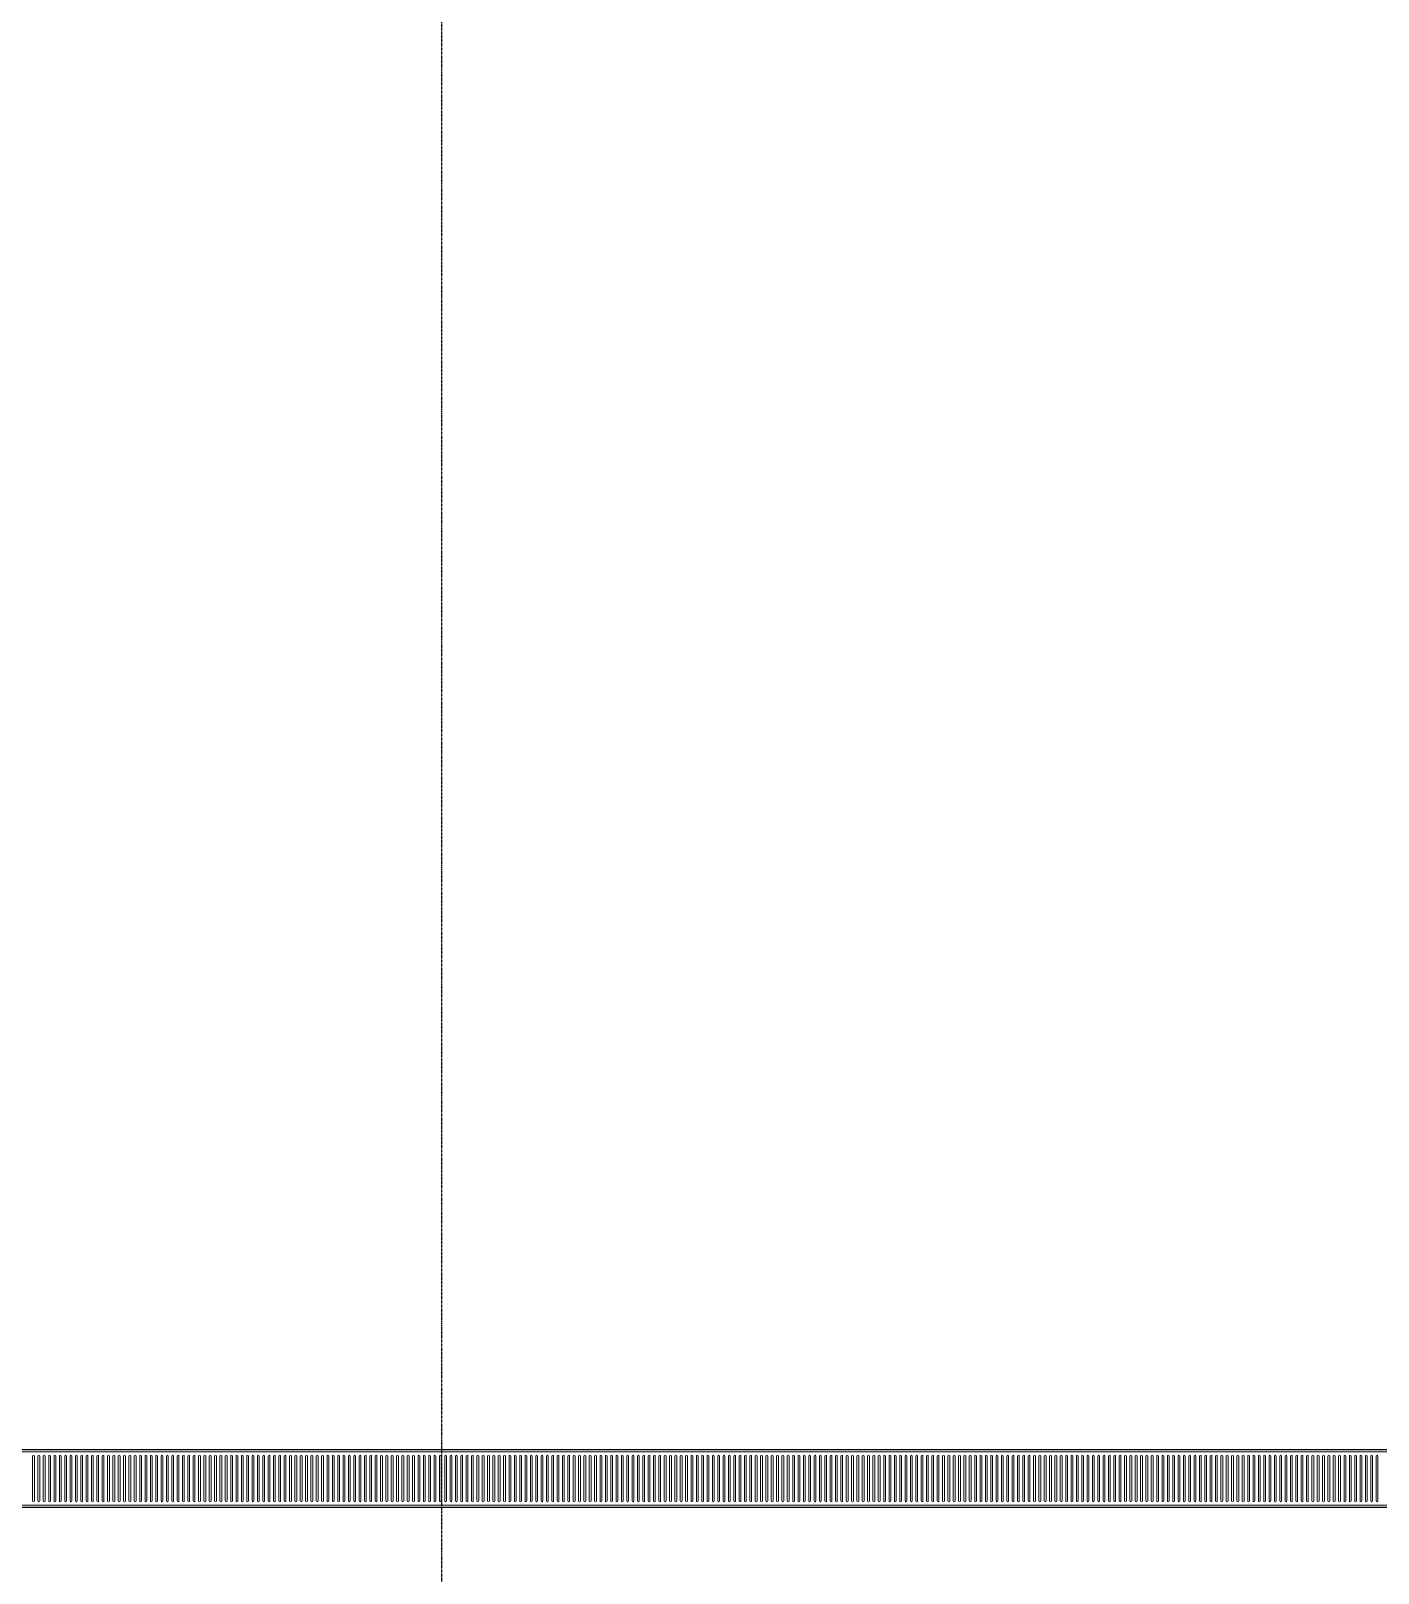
# Model space of a CAD drawing. Header units: millimetres. Extents: x -677815 to 476396, y -125373 to 39000.
# Drawn here: x 7556 to 15109, y 4417 to 13061 of the extents above; entities that cross this region are included whole.
import ezdxf

# ---------------------------------------------------------------- set-up
doc = ezdxf.new("R2010")
doc.units = ezdxf.units.MM
doc.linetypes.add('Xref building Toll$0$Grid Line', pattern=[22.225, 12.7, -3.175, 3.175, -3.175])
for name, color, linetype, lineweight in [('AM_BOR', 4, 'Continuous', 25), ('Xref building Toll$0$A-FLOR', 192, 'Continuous', 25), ('Xref building Toll$0$A-GENM', 13, 'Continuous', 9)]:
    doc.layers.add(name, color=color, linetype=linetype, lineweight=lineweight)
doc.layers.add('Xref building Toll$0$S-GRID', color=8, linetype='Continuous')

# ---------------------------------------------------------------- blocks, each defined once
blk = doc.blocks.new('Xref building Toll$0$Toll Grids')
at = {"layer": 'Xref building Toll$0$S-GRID', "linetype": 'Xref building Toll$0$Grid Line'}
blk.add_line((9861, -125373.3), (9861, 36031.5), dxfattribs=at)
blk = doc.blocks.new('Xref building Toll$0$Trench_Drain_5744 - 300mm Wide-1264381-MASTER GROUND FLOOR')
at = {"layer": 'Xref building Toll$0$A-GENM'}
for p, q in [((-26929.5, 162.7), (26929.5, 162.7)), ((-26929.5, 150), (26929.5, 150)), ((-19538.3, -125), (-19538.3, 125)), ((-19528.3, 125), (-19528.3, -125)), ((-19508.3, -125), (-19508.3, 125)), ((-19498.3, 125), (-19498.3, -125)), ((-19478.3, -125), (-19478.3, 125)), ((-19468.3, 125), (-19468.3, -125)), ((-19448.3, -125), (-19448.3, 125)), ((-19438.3, 125), (-19438.3, -125)), ((-19418.2, -125), (-19418.2, 125)), ((-19408.2, 125), (-19408.2, -125)), ((-19388.2, -125), (-19388.2, 125)), ((-19378.2, 125), (-19378.2, -125)), ((-19358.2, -125), (-19358.2, 125)), ((-19348.2, 125), (-19348.2, -125)), ((-19328.2, -125), (-19328.2, 125)), ((-19318.2, 125), (-19318.2, -125)), ((-19298.2, -125), (-19298.2, 125)), ((-19288.2, 125), (-19288.2, -125)), ((-19268.2, -125), (-19268.2, 125)), ((-19258.2, 125), (-19258.2, -125)), ((-19238.2, -125), (-19238.2, 125)), ((-19228.2, 125), (-19228.2, -125)), ((-19208.2, -125), (-19208.2, 125)), ((-19198.2, 125), (-19198.2, -125)), ((-19178.2, -125), (-19178.2, 125)), ((-19168.2, 125), (-19168.2, -125)), ((-19148.2, -125), (-19148.2, 125)), ((-19138.2, 125), (-19138.2, -125)), ((-19118.2, -125), (-19118.2, 125)), ((-19108.2, 125), (-19108.2, -125)), ((-19088.2, -125), (-19088.2, 125)), ((-19078.2, 125), (-19078.2, -125)), ((-19058.2, -125), (-19058.2, 125)), ((-19048.2, 125), (-19048.2, -125)), ((-19028.2, -125), (-19028.2, 125)), ((-19018.2, 125), (-19018.2, -125)), ((-18998.2, -125), (-18998.2, 125)), ((-18988.2, 125), (-18988.2, -125)), ((-18968.2, -125), (-18968.2, 125)), ((-18958.2, 125), (-18958.2, -125)), ((-18938.2, -125), (-18938.2, 125)), ((-18928.2, 125), (-18928.2, -125)), ((-18908.2, -125), (-18908.2, 125)), ((-18898.2, 125), (-18898.2, -125)), ((-18878.2, -125), (-18878.2, 125)), ((-18868.2, 125), (-18868.2, -125)), ((-18848.2, -125), (-18848.2, 125)), ((-18838.2, 125), (-18838.2, -125)), ((-18818.1, -125), (-18818.1, 125)), ((-18808.1, 125), (-18808.1, -125)), ((-18788.1, -125), (-18788.1, 125)), ((-18778.1, 125), (-18778.1, -125)), ((-18758.1, -125), (-18758.1, 125)), ((-18748.1, 125), (-18748.1, -125)), ((-18728.1, -125), (-18728.1, 125)), ((-18718.1, 125), (-18718.1, -125)), ((-18698.1, -125), (-18698.1, 125)), ((-18688.1, 125), (-18688.1, -125)), ((-18668.1, -125), (-18668.1, 125)), ((-18658.1, 125), (-18658.1, -125)), ((-18638.1, -125), (-18638.1, 125)), ((-18628.1, 125), (-18628.1, -125)), ((-18608.1, -125), (-18608.1, 125)), ((-18598.1, 125), (-18598.1, -125)), ((-18578.1, -125), (-18578.1, 125)), ((-18568.1, 125), (-18568.1, -125)), ((-18548.1, -125), (-18548.1, 125)), ((-18538.1, 125), (-18538.1, -125)), ((-18518.1, -125), (-18518.1, 125)), ((-18508.1, 125), (-18508.1, -125)), ((-18488.1, -125), (-18488.1, 125)), ((-18478.1, 125), (-18478.1, -125)), ((-18458.1, -125), (-18458.1, 125)), ((-18448.1, 125), (-18448.1, -125)), ((-18428.1, -125), (-18428.1, 125)), ((-18418.1, 125), (-18418.1, -125)), ((-18398.1, -125), (-18398.1, 125)), ((-18388.1, 125), (-18388.1, -125)), ((-18368.1, -125), (-18368.1, 125)), ((-18358.1, 125), (-18358.1, -125)), ((-18338.1, -125), (-18338.1, 125)), ((-18328.1, 125), (-18328.1, -125)), ((-18308.1, -125), (-18308.1, 125)), ((-18298.1, 125), (-18298.1, -125)), ((-18278.1, -125), (-18278.1, 125)), ((-18268.1, 125), (-18268.1, -125)), ((-18248.1, -125), (-18248.1, 125)), ((-18238.1, 125), (-18238.1, -125)), ((-18218, -125), (-18218, 125)), ((-18208, 125), (-18208, -125)), ((-18188, -125), (-18188, 125)), ((-18178, 125), (-18178, -125)), ((-18158, -125), (-18158, 125)), ((-18148, 125), (-18148, -125)), ((-18128, -125), (-18128, 125)), ((-18118, 125), (-18118, -125)), ((-18098, -125), (-18098, 125)), ((-18088, 125), (-18088, -125)), ((-18068, -125), (-18068, 125)), ((-18058, 125), (-18058, -125)), ((-18038, -125), (-18038, 125)), ((-18028, 125), (-18028, -125)), ((-18008, -125), (-18008, 125)), ((-17998, 125), (-17998, -125)), ((-17978, -125), (-17978, 125)), ((-17968, 125), (-17968, -125)), ((-17948, -125), (-17948, 125)), ((-17938, 125), (-17938, -125)), ((-17918, -125), (-17918, 125)), ((-17908, 125), (-17908, -125)), ((-17888, -125), (-17888, 125)), ((-17878, 125), (-17878, -125)), ((-17858, -125), (-17858, 125)), ((-17848, 125), (-17848, -125)), ((-17828, -125), (-17828, 125)), ((-17818, 125), (-17818, -125)), ((-17798, -125), (-17798, 125)), ((-17788, 125), (-17788, -125)), ((-17768, -125), (-17768, 125)), ((-17758, 125), (-17758, -125)), ((-17738, -125), (-17738, 125)), ((-17728, 125), (-17728, -125)), ((-17708, -125), (-17708, 125)), ((-17698, 125), (-17698, -125)), ((-17678, -125), (-17678, 125)), ((-17668, 125), (-17668, -125)), ((-17647.9, -125), (-17647.9, 125)), ((-17637.9, 125), (-17637.9, -125)), ((-17617.9, -125), (-17617.9, 125)), ((-17607.9, 125), (-17607.9, -125)), ((-17587.9, -125), (-17587.9, 125)), ((-17577.9, 125), (-17577.9, -125)), ((-17557.9, -125), (-17557.9, 125)), ((-17547.9, 125), (-17547.9, -125)), ((-17527.9, -125), (-17527.9, 125)), ((-17517.9, 125), (-17517.9, -125)), ((-17497.9, -125), (-17497.9, 125)), ((-17487.9, 125), (-17487.9, -125)), ((-17467.9, -125), (-17467.9, 125)), ((-17457.9, 125), (-17457.9, -125)), ((-17437.9, -125), (-17437.9, 125)), ((-17427.9, 125), (-17427.9, -125)), ((-17407.9, -125), (-17407.9, 125)), ((-17397.9, 125), (-17397.9, -125)), ((-17377.9, -125), (-17377.9, 125)), ((-17367.9, 125), (-17367.9, -125)), ((-17347.9, -125), (-17347.9, 125)), ((-17337.9, 125), (-17337.9, -125)), ((-17317.9, -125), (-17317.9, 125)), ((-17307.9, 125), (-17307.9, -125)), ((-17287.9, -125), (-17287.9, 125)), ((-17277.9, 125), (-17277.9, -125)), ((-17257.9, -125), (-17257.9, 125)), ((-17247.9, 125), (-17247.9, -125)), ((-17227.9, -125), (-17227.9, 125)), ((-17217.9, 125), (-17217.9, -125)), ((-17197.9, -125), (-17197.9, 125)), ((-17187.9, 125), (-17187.9, -125)), ((-17167.9, -125), (-17167.9, 125)), ((-17157.9, 125), (-17157.9, -125)), ((-17137.9, -125), (-17137.9, 125)), ((-17127.9, 125), (-17127.9, -125)), ((-17107.9, -125), (-17107.9, 125)), ((-17097.9, 125), (-17097.9, -125)), ((-17077.9, -125), (-17077.9, 125)), ((-17067.9, 125), (-17067.9, -125)), ((-17047.8, -125), (-17047.8, 125)), ((-17037.8, 125), (-17037.8, -125)), ((-17017.8, -125), (-17017.8, 125)), ((-17007.8, 125), (-17007.8, -125)), ((-16987.8, -125), (-16987.8, 125)), ((-16977.8, 125), (-16977.8, -125)), ((-16957.8, -125), (-16957.8, 125)), ((-16947.8, 125), (-16947.8, -125)), ((-16927.8, -125), (-16927.8, 125)), ((-16917.8, 125), (-16917.8, -125)), ((-16897.8, -125), (-16897.8, 125)), ((-16887.8, 125), (-16887.8, -125)), ((-16867.8, -125), (-16867.8, 125)), ((-16857.8, 125), (-16857.8, -125)), ((-16837.8, -125), (-16837.8, 125)), ((-16827.8, 125), (-16827.8, -125)), ((-16807.8, -125), (-16807.8, 125)), ((-16797.8, 125), (-16797.8, -125)), ((-16777.8, -125), (-16777.8, 125)), ((-16767.8, 125), (-16767.8, -125)), ((-16747.8, -125), (-16747.8, 125)), ((-16737.8, 125), (-16737.8, -125)), ((-16717.8, -125), (-16717.8, 125)), ((-16707.8, 125), (-16707.8, -125)), ((-16687.8, -125), (-16687.8, 125)), ((-16677.8, 125), (-16677.8, -125)), ((-16657.8, -125), (-16657.8, 125)), ((-16647.8, 125), (-16647.8, -125)), ((-16627.8, -125), (-16627.8, 125)), ((-16617.8, 125), (-16617.8, -125)), ((-16597.8, -125), (-16597.8, 125)), ((-16587.8, 125), (-16587.8, -125)), ((-16567.8, -125), (-16567.8, 125)), ((-16557.8, 125), (-16557.8, -125)), ((-16537.8, -125), (-16537.8, 125)), ((-16527.8, 125), (-16527.8, -125)), ((-16507.8, -125), (-16507.8, 125)), ((-16497.8, 125), (-16497.8, -125)), ((-16477.8, -125), (-16477.8, 125)), ((-16467.8, 125), (-16467.8, -125)), ((-16447.7, -125), (-16447.7, 125)), ((-16437.7, 125), (-16437.7, -125)), ((-16417.7, -125), (-16417.7, 125)), ((-16407.7, 125), (-16407.7, -125)), ((-16387.7, -125), (-16387.7, 125)), ((-16377.7, 125), (-16377.7, -125)), ((-16357.7, -125), (-16357.7, 125)), ((-16347.7, 125), (-16347.7, -125)), ((-16327.7, -125), (-16327.7, 125)), ((-16317.7, 125), (-16317.7, -125)), ((-16297.7, -125), (-16297.7, 125)), ((-16287.7, 125), (-16287.7, -125)), ((-16267.7, -125), (-16267.7, 125)), ((-16257.7, 125), (-16257.7, -125)), ((-16237.7, -125), (-16237.7, 125)), ((-16227.7, 125), (-16227.7, -125)), ((-16207.7, -125), (-16207.7, 125)), ((-16197.7, 125), (-16197.7, -125)), ((-16177.7, -125), (-16177.7, 125)), ((-16167.7, 125), (-16167.7, -125)), ((-16147.7, -125), (-16147.7, 125)), ((-16137.7, 125), (-16137.7, -125)), ((-16117.7, -125), (-16117.7, 125)), ((-16107.7, 125), (-16107.7, -125)), ((-16087.7, -125), (-16087.7, 125)), ((-16077.7, 125), (-16077.7, -125)), ((-16057.7, -125), (-16057.7, 125)), ((-16047.7, 125), (-16047.7, -125)), ((-16027.7, -125), (-16027.7, 125)), ((-16017.7, 125), (-16017.7, -125)), ((-15997.7, -125), (-15997.7, 125)), ((-15987.7, 125), (-15987.7, -125)), ((-15967.7, -125), (-15967.7, 125)), ((-15957.7, 125), (-15957.7, -125)), ((-15937.7, -125), (-15937.7, 125)), ((-15927.7, 125), (-15927.7, -125)), ((-15907.7, -125), (-15907.7, 125)), ((-15897.7, 125), (-15897.7, -125)), ((-15877.7, -125), (-15877.7, 125)), ((-15867.7, 125), (-15867.7, -125)), ((-15847.6, -125), (-15847.6, 125)), ((-15837.6, 125), (-15837.6, -125)), ((-15817.6, -125), (-15817.6, 125)), ((-15807.6, 125), (-15807.6, -125)), ((-15787.6, -125), (-15787.6, 125)), ((-15777.6, 125), (-15777.6, -125)), ((-15757.6, -125), (-15757.6, 125)), ((-15747.6, 125), (-15747.6, -125)), ((-15727.6, -125), (-15727.6, 125)), ((-15717.6, 125), (-15717.6, -125)), ((-15697.6, -125), (-15697.6, 125)), ((-15687.6, 125), (-15687.6, -125)), ((-15667.6, -125), (-15667.6, 125)), ((-15657.6, 125), (-15657.6, -125)), ((-15637.6, -125), (-15637.6, 125)), ((-15627.6, 125), (-15627.6, -125)), ((-15607.6, -125), (-15607.6, 125)), ((-15597.6, 125), (-15597.6, -125)), ((-15577.6, -125), (-15577.6, 125)), ((-15567.6, 125), (-15567.6, -125)), ((-15547.6, -125), (-15547.6, 125)), ((-15537.6, 125), (-15537.6, -125)), ((-15517.6, -125), (-15517.6, 125)), ((-15507.6, 125), (-15507.6, -125)), ((-15487.6, -125), (-15487.6, 125)), ((-15477.6, 125), (-15477.6, -125)), ((-15457.6, -125), (-15457.6, 125)), ((-15447.6, 125), (-15447.6, -125)), ((-15427.6, -125), (-15427.6, 125)), ((-15417.6, 125), (-15417.6, -125)), ((-15397.6, -125), (-15397.6, 125)), ((-15387.6, 125), (-15387.6, -125)), ((-15367.6, -125), (-15367.6, 125)), ((-15357.6, 125), (-15357.6, -125)), ((-15337.6, -125), (-15337.6, 125)), ((-15327.6, 125), (-15327.6, -125)), ((-15307.6, -125), (-15307.6, 125)), ((-15297.6, 125), (-15297.6, -125)), ((-15277.6, -125), (-15277.6, 125)), ((-15267.6, 125), (-15267.6, -125)), ((-15247.5, -125), (-15247.5, 125)), ((-15237.5, 125), (-15237.5, -125)), ((-15217.5, -125), (-15217.5, 125)), ((-15207.5, 125), (-15207.5, -125)), ((-15187.5, -125), (-15187.5, 125)), ((-15177.5, 125), (-15177.5, -125)), ((-15157.5, -125), (-15157.5, 125)), ((-15147.5, 125), (-15147.5, -125)), ((-15127.5, -125), (-15127.5, 125)), ((-15117.5, 125), (-15117.5, -125)), ((-15097.5, -125), (-15097.5, 125)), ((-15087.5, 125), (-15087.5, -125)), ((-15067.5, -125), (-15067.5, 125)), ((-15057.5, 125), (-15057.5, -125)), ((-15037.5, -125), (-15037.5, 125)), ((-15027.5, 125), (-15027.5, -125)), ((-15007.5, -125), (-15007.5, 125)), ((-14997.5, 125), (-14997.5, -125)), ((-14977.5, -125), (-14977.5, 125)), ((-14967.5, 125), (-14967.5, -125)), ((-14947.5, -125), (-14947.5, 125)), ((-14937.5, 125), (-14937.5, -125)), ((-14917.5, -125), (-14917.5, 125)), ((-14907.5, 125), (-14907.5, -125)), ((-14887.5, -125), (-14887.5, 125)), ((-14877.5, 125), (-14877.5, -125)), ((-14857.5, -125), (-14857.5, 125)), ((-14847.5, 125), (-14847.5, -125)), ((-14827.5, -125), (-14827.5, 125)), ((-14817.5, 125), (-14817.5, -125)), ((-14797.5, -125), (-14797.5, 125)), ((-14787.5, 125), (-14787.5, -125)), ((-14767.5, -125), (-14767.5, 125)), ((-14757.5, 125), (-14757.5, -125)), ((-14737.5, -125), (-14737.5, 125)), ((-14727.5, 125), (-14727.5, -125)), ((-14707.5, -125), (-14707.5, 125)), ((-14697.5, 125), (-14697.5, -125)), ((-14677.5, -125), (-14677.5, 125)), ((-14667.5, 125), (-14667.5, -125)), ((-14647.4, -125), (-14647.4, 125)), ((-14637.4, 125), (-14637.4, -125)), ((-14617.4, -125), (-14617.4, 125)), ((-14607.4, 125), (-14607.4, -125)), ((-14587.4, -125), (-14587.4, 125)), ((-14577.4, 125), (-14577.4, -125)), ((-14557.4, -125), (-14557.4, 125)), ((-14547.4, 125), (-14547.4, -125)), ((-14527.4, -125), (-14527.4, 125)), ((-14517.4, 125), (-14517.4, -125)), ((-14497.4, -125), (-14497.4, 125)), ((-14487.4, 125), (-14487.4, -125)), ((-14467.4, -125), (-14467.4, 125)), ((-14457.4, 125), (-14457.4, -125)), ((-14437.4, -125), (-14437.4, 125)), ((-14427.4, 125), (-14427.4, -125)), ((-14407.4, -125), (-14407.4, 125)), ((-14397.4, 125), (-14397.4, -125)), ((-14377.4, -125), (-14377.4, 125)), ((-14367.4, 125), (-14367.4, -125)), ((-14347.4, -125), (-14347.4, 125)), ((-14337.4, 125), (-14337.4, -125)), ((-14317.4, -125), (-14317.4, 125)), ((-14307.4, 125), (-14307.4, -125)), ((-14287.4, -125), (-14287.4, 125)), ((-14277.4, 125), (-14277.4, -125)), ((-14257.4, -125), (-14257.4, 125)), ((-14247.4, 125), (-14247.4, -125)), ((-14227.4, -125), (-14227.4, 125)), ((-14217.4, 125), (-14217.4, -125)), ((-14197.4, -125), (-14197.4, 125)), ((-14187.4, 125), (-14187.4, -125)), ((-14167.4, -125), (-14167.4, 125)), ((-14157.4, 125), (-14157.4, -125)), ((-14137.4, -125), (-14137.4, 125)), ((-14127.4, 125), (-14127.4, -125)), ((-14107.4, -125), (-14107.4, 125)), ((-14097.4, 125), (-14097.4, -125)), ((-14077.4, -125), (-14077.4, 125)), ((-14067.4, 125), (-14067.4, -125)), ((-14047.3, -125), (-14047.3, 125)), ((-14037.3, 125), (-14037.3, -125)), ((-14017.3, -125), (-14017.3, 125)), ((-14007.3, 125), (-14007.3, -125)), ((-13987.3, -125), (-13987.3, 125)), ((-13977.3, 125), (-13977.3, -125)), ((-13957.3, -125), (-13957.3, 125)), ((-13947.3, 125), (-13947.3, -125)), ((-13927.3, -125), (-13927.3, 125)), ((-13917.3, 125), (-13917.3, -125)), ((-13897.3, -125), (-13897.3, 125)), ((-13887.3, 125), (-13887.3, -125)), ((-13867.3, -125), (-13867.3, 125)), ((-13857.3, 125), (-13857.3, -125)), ((-13837.3, -125), (-13837.3, 125)), ((-13827.3, 125), (-13827.3, -125)), ((-13807.3, -125), (-13807.3, 125)), ((-13797.3, 125), (-13797.3, -125)), ((-13777.3, -125), (-13777.3, 125)), ((-13767.3, 125), (-13767.3, -125)), ((-13747.3, -125), (-13747.3, 125)), ((-13737.3, 125), (-13737.3, -125)), ((-13717.3, -125), (-13717.3, 125)), ((-13707.3, 125), (-13707.3, -125)), ((-13687.3, -125), (-13687.3, 125)), ((-13677.3, 125), (-13677.3, -125)), ((-13657.3, -125), (-13657.3, 125)), ((-13647.3, 125), (-13647.3, -125)), ((-13627.3, -125), (-13627.3, 125)), ((-13617.3, 125), (-13617.3, -125)), ((-13597.3, -125), (-13597.3, 125)), ((-13587.3, 125), (-13587.3, -125)), ((-13567.3, -125), (-13567.3, 125)), ((-13557.3, 125), (-13557.3, -125)), ((-13537.3, -125), (-13537.3, 125)), ((-13527.3, 125), (-13527.3, -125)), ((-13507.3, -125), (-13507.3, 125)), ((-13497.3, 125), (-13497.3, -125)), ((-13477.3, -125), (-13477.3, 125)), ((-13467.3, 125), (-13467.3, -125)), ((-13447.2, -125), (-13447.2, 125)), ((-13437.2, 125), (-13437.2, -125)), ((-13417.2, -125), (-13417.2, 125)), ((-13407.2, 125), (-13407.2, -125)), ((-13387.2, -125), (-13387.2, 125)), ((-13377.2, 125), (-13377.2, -125)), ((-13357.2, -125), (-13357.2, 125)), ((-13347.2, 125), (-13347.2, -125)), ((-13327.2, -125), (-13327.2, 125)), ((-13317.2, 125), (-13317.2, -125)), ((-13297.2, -125), (-13297.2, 125)), ((-13287.2, 125), (-13287.2, -125)), ((-13267.2, -125), (-13267.2, 125)), ((-13257.2, 125), (-13257.2, -125)), ((-13237.2, -125), (-13237.2, 125)), ((-13227.2, 125), (-13227.2, -125)), ((-13207.2, -125), (-13207.2, 125)), ((-13197.2, 125), (-13197.2, -125)), ((-13177.2, -125), (-13177.2, 125)), ((-13167.2, 125), (-13167.2, -125)), ((-13147.2, -125), (-13147.2, 125)), ((-13137.2, 125), (-13137.2, -125)), ((-13117.2, -125), (-13117.2, 125)), ((-13107.2, 125), (-13107.2, -125)), ((-13087.2, -125), (-13087.2, 125)), ((-13077.2, 125), (-13077.2, -125)), ((-13057.2, -125), (-13057.2, 125)), ((-13047.2, 125), (-13047.2, -125)), ((-13027.2, -125), (-13027.2, 125)), ((-13017.2, 125), (-13017.2, -125)), ((-12997.2, -125), (-12997.2, 125)), ((-12987.2, 125), (-12987.2, -125)), ((-12967.2, -125), (-12967.2, 125)), ((-12957.2, 125), (-12957.2, -125)), ((-12937.2, -125), (-12937.2, 125)), ((-12927.2, 125), (-12927.2, -125)), ((-12907.2, -125), (-12907.2, 125)), ((-12897.2, 125), (-12897.2, -125)), ((-12877.2, -125), (-12877.2, 125)), ((-12867.2, 125), (-12867.2, -125)), ((-12847.1, -125), (-12847.1, 125)), ((-12837.1, 125), (-12837.1, -125)), ((-12817.1, -125), (-12817.1, 125)), ((-12807.1, 125), (-12807.1, -125)), ((-12787.1, -125), (-12787.1, 125)), ((-12777.1, 125), (-12777.1, -125)), ((-12757.1, -125), (-12757.1, 125)), ((-12747.1, 125), (-12747.1, -125)), ((-12727.1, -125), (-12727.1, 125)), ((-12717.1, 125), (-12717.1, -125)), ((-12697.1, -125), (-12697.1, 125)), ((-12687.1, 125), (-12687.1, -125)), ((-12667.1, -125), (-12667.1, 125)), ((-12657.1, 125), (-12657.1, -125)), ((-12637.1, -125), (-12637.1, 125)), ((-12627.1, 125), (-12627.1, -125)), ((-12607.1, -125), (-12607.1, 125)), ((-12597.1, 125), (-12597.1, -125)), ((-12577.1, -125), (-12577.1, 125)), ((-12567.1, 125), (-12567.1, -125)), ((-12547.1, -125), (-12547.1, 125)), ((-12537.1, 125), (-12537.1, -125)), ((-12517.1, -125), (-12517.1, 125)), ((-12507.1, 125), (-12507.1, -125)), ((-12487.1, -125), (-12487.1, 125)), ((-12477.1, 125), (-12477.1, -125)), ((-12457.1, -125), (-12457.1, 125)), ((-12447.1, 125), (-12447.1, -125)), ((-12427.1, -125), (-12427.1, 125)), ((-12417.1, 125), (-12417.1, -125)), ((-12397.1, -125), (-12397.1, 125)), ((-12387.1, 125), (-12387.1, -125)), ((-12367.1, -125), (-12367.1, 125)), ((-12357.1, 125), (-12357.1, -125)), ((-12337.1, -125), (-12337.1, 125)), ((-12327.1, 125), (-12327.1, -125)), ((-12307.1, -125), (-12307.1, 125)), ((-12297.1, 125), (-12297.1, -125)), ((-12277.1, -125), (-12277.1, 125)), ((-12267.1, 125), (-12267.1, -125)), ((-12247, -125), (-12247, 125)), ((-12237, 125), (-12237, -125)), ((-12217, -125), (-12217, 125)), ((-12207, 125), (-12207, -125)), ((-12187, -125), (-12187, 125)), ((-12177, 125), (-12177, -125)), ((-12157, -125), (-12157, 125)), ((-12147, 125), (-12147, -125)), ((-12127, -125), (-12127, 125)), ((-12117, 125), (-12117, -125)), ((-12097, -125), (-12097, 125)), ((-12087, 125), (-12087, -125)), ((-12067, -125), (-12067, 125)), ((-12057, 125), (-12057, -125)), ((-12037, -125), (-12037, 125)), ((-12027, 125), (-12027, -125)), ((-12007, -125), (-12007, 125)), ((-11997, 125), (-11997, -125)), ((-26929.5, -150), (26929.5, -150)), ((-26929.5, -162.7), (26929.5, -162.7))]:
    blk.add_line(p, q, dxfattribs=at)
for centre, start, end in [((-19533.3, 125), 0, 180), ((-19503.3, 125), 0, 180), ((-19473.3, 125), 0, 180), ((-19443.3, 125), 0, 180), ((-19413.2, 125), 0, 180), ((-19383.2, 125), 0, 180), ((-19353.2, 125), 0, 180), ((-19323.2, 125), 0, 180), ((-19293.2, 125), 0, 180), ((-19263.2, 125), 0, 180), ((-19233.2, 125), 0, 180), ((-19203.2, 125), 0, 180), ((-19173.2, 125), 0, 180), ((-19143.2, 125), 0, 180), ((-19113.2, 125), 0, 180), ((-19083.2, 125), 0, 180), ((-19053.2, 125), 0, 180), ((-19023.2, 125), 0, 180), ((-18993.2, 125), 0, 180), ((-18963.2, 125), 0, 180), ((-18933.2, 125), 0, 180), ((-18903.2, 125), 0, 180), ((-18873.2, 125), 0, 180), ((-18843.2, 125), 0, 180), ((-18813.1, 125), 0, 180), ((-18783.1, 125), 0, 180), ((-18753.1, 125), 0, 180), ((-18723.1, 125), 0, 180), ((-18693.1, 125), 0, 180), ((-18663.1, 125), 0, 180), ((-18633.1, 125), 0, 180), ((-18603.1, 125), 0, 180), ((-18573.1, 125), 0, 180), ((-18543.1, 125), 0, 180), ((-18513.1, 125), 0, 180), ((-18483.1, 125), 0, 180), ((-18453.1, 125), 0, 180), ((-18423.1, 125), 0, 180), ((-18393.1, 125), 0, 180), ((-18363.1, 125), 0, 180), ((-18333.1, 125), 0, 180), ((-18303.1, 125), 0, 180), ((-18273.1, 125), 0, 180), ((-18243.1, 125), 0, 180), ((-18213, 125), 0, 180), ((-18183, 125), 0, 180), ((-18153, 125), 0, 180), ((-18123, 125), 0, 180), ((-18093, 125), 0, 180), ((-18063, 125), 0, 180), ((-18033, 125), 0, 180), ((-18003, 125), 0, 180), ((-17973, 125), 0, 180), ((-17943, 125), 0, 180), ((-17913, 125), 0, 180), ((-17883, 125), 0, 180), ((-17853, 125), 0, 180), ((-17823, 125), 0, 180), ((-17793, 125), 0, 180), ((-17763, 125), 0, 180), ((-17733, 125), 0, 180), ((-17703, 125), 0, 180), ((-17673, 125), 0, 180), ((-17642.9, 125), 0, 180), ((-17612.9, 125), 0, 180), ((-17582.9, 125), 0, 180), ((-17552.9, 125), 0, 180), ((-17522.9, 125), 0, 180), ((-17492.9, 125), 0, 180), ((-17462.9, 125), 0, 180), ((-17432.9, 125), 0, 180), ((-17402.9, 125), 0, 180), ((-17372.9, 125), 0, 180), ((-17342.9, 125), 0, 180), ((-17312.9, 125), 0, 180), ((-17282.9, 125), 0, 180), ((-17252.9, 125), 0, 180), ((-17222.9, 125), 0, 180), ((-17192.9, 125), 0, 180), ((-17162.9, 125), 0, 180), ((-17132.9, 125), 0, 180), ((-17102.9, 125), 0, 180), ((-17072.9, 125), 0, 180), ((-17042.8, 125), 0, 180), ((-17012.8, 125), 0, 180), ((-16982.8, 125), 0, 180), ((-16952.8, 125), 0, 180), ((-16922.8, 125), 0, 180), ((-16892.8, 125), 0, 180), ((-16862.8, 125), 0, 180), ((-16832.8, 125), 0, 180), ((-16802.8, 125), 0, 180), ((-16772.8, 125), 0, 180), ((-16742.8, 125), 0, 180), ((-16712.8, 125), 0, 180), ((-16682.8, 125), 0, 180), ((-16652.8, 125), 0, 180), ((-16622.8, 125), 0, 180), ((-16592.8, 125), 0, 180), ((-16562.8, 125), 0, 180), ((-16532.8, 125), 0, 180), ((-16502.8, 125), 0, 180), ((-16472.8, 125), 0, 180), ((-16442.7, 125), 0, 180), ((-16412.7, 125), 0, 180), ((-16382.7, 125), 0, 180), ((-16352.7, 125), 0, 180), ((-16322.7, 125), 0, 180), ((-16292.7, 125), 0, 180), ((-16262.7, 125), 0, 180), ((-16232.7, 125), 0, 180), ((-16202.7, 125), 0, 180), ((-16172.7, 125), 0, 180), ((-16142.7, 125), 0, 180), ((-16112.7, 125), 0, 180), ((-16082.7, 125), 0, 180), ((-16052.7, 125), 0, 180), ((-16022.7, 125), 0, 180), ((-15992.7, 125), 0, 180), ((-15962.7, 125), 0, 180), ((-15932.7, 125), 0, 180), ((-15902.7, 125), 0, 180), ((-15872.7, 125), 0, 180), ((-15842.6, 125), 0, 180), ((-15812.6, 125), 0, 180), ((-15782.6, 125), 0, 180), ((-15752.6, 125), 0, 180), ((-15722.6, 125), 0, 180), ((-15692.6, 125), 0, 180), ((-15662.6, 125), 0, 180), ((-15632.6, 125), 0, 180), ((-15602.6, 125), 0, 180), ((-15572.6, 125), 0, 180), ((-15542.6, 125), 0, 180), ((-15512.6, 125), 0, 180), ((-15482.6, 125), 0, 180), ((-15452.6, 125), 0, 180), ((-15422.6, 125), 0, 180), ((-15392.6, 125), 0, 180), ((-15362.6, 125), 0, 180), ((-15332.6, 125), 0, 180), ((-15302.6, 125), 0, 180), ((-15272.6, 125), 0, 180), ((-15242.5, 125), 0, 180), ((-15212.5, 125), 0, 180), ((-15182.5, 125), 0, 180), ((-15152.5, 125), 0, 180), ((-15122.5, 125), 0, 180), ((-15092.5, 125), 0, 180), ((-15062.5, 125), 0, 180), ((-15032.5, 125), 0, 180), ((-15002.5, 125), 0, 180), ((-14972.5, 125), 0, 180), ((-14942.5, 125), 0, 180), ((-14912.5, 125), 0, 180), ((-14882.5, 125), 0, 180), ((-14852.5, 125), 0, 180), ((-14822.5, 125), 0, 180), ((-14792.5, 125), 0, 180), ((-14762.5, 125), 0, 180), ((-14732.5, 125), 0, 180), ((-14702.5, 125), 0, 180), ((-14672.5, 125), 0, 180), ((-14642.4, 125), 0, 180), ((-14612.4, 125), 0, 180), ((-14582.4, 125), 0, 180), ((-14552.4, 125), 0, 180), ((-14522.4, 125), 0, 180), ((-14492.4, 125), 0, 180), ((-14462.4, 125), 0, 180), ((-14432.4, 125), 0, 180), ((-14402.4, 125), 0, 180), ((-14372.4, 125), 0, 180), ((-14342.4, 125), 0, 180), ((-14312.4, 125), 0, 180), ((-14282.4, 125), 0, 180), ((-14252.4, 125), 0, 180), ((-14222.4, 125), 0, 180), ((-14192.4, 125), 0, 180), ((-14162.4, 125), 0, 180), ((-14132.4, 125), 0, 180), ((-14102.4, 125), 0, 180), ((-14072.4, 125), 0, 180), ((-14042.3, 125), 0, 180), ((-14012.3, 125), 0, 180), ((-13982.3, 125), 0, 180), ((-13952.3, 125), 0, 180), ((-13922.3, 125), 0, 180), ((-13892.3, 125), 0, 180), ((-13862.3, 125), 0, 180), ((-13832.3, 125), 0, 180), ((-13802.3, 125), 0, 180), ((-13772.3, 125), 0, 180), ((-13742.3, 125), 0, 180), ((-13712.3, 125), 0, 180), ((-13682.3, 125), 0, 180), ((-13652.3, 125), 0, 180), ((-13622.3, 125), 0, 180), ((-13592.3, 125), 0, 180), ((-13562.3, 125), 0, 180), ((-13532.3, 125), 0, 180), ((-13502.3, 125), 0, 180), ((-13472.3, 125), 0, 180), ((-13442.2, 125), 0, 180), ((-13412.2, 125), 0, 180), ((-13382.2, 125), 0, 180), ((-13352.2, 125), 0, 180), ((-13322.2, 125), 0, 180), ((-13292.2, 125), 0, 180), ((-13262.2, 125), 0, 180), ((-13232.2, 125), 0, 180), ((-13202.2, 125), 0, 180), ((-13172.2, 125), 0, 180), ((-13142.2, 125), 0, 180), ((-13112.2, 125), 0, 180), ((-13082.2, 125), 0, 180), ((-13052.2, 125), 0, 180), ((-13022.2, 125), 0, 180), ((-12992.2, 125), 0, 180), ((-12962.2, 125), 0, 180), ((-12932.2, 125), 0, 180), ((-12902.2, 125), 0, 180), ((-12872.2, 125), 0, 180), ((-12842.1, 125), 0, 180), ((-12812.1, 125), 0, 180), ((-12782.1, 125), 0, 180), ((-12752.1, 125), 0, 180), ((-12722.1, 125), 0, 180), ((-12692.1, 125), 0, 180), ((-12662.1, 125), 0, 180), ((-12632.1, 125), 0, 180), ((-12602.1, 125), 0, 180), ((-12572.1, 125), 0, 180), ((-12542.1, 125), 0, 180), ((-12512.1, 125), 0, 180), ((-12482.1, 125), 0, 180), ((-12452.1, 125), 0, 180), ((-12422.1, 125), 0, 180), ((-12392.1, 125), 0, 180), ((-12362.1, 125), 0, 180), ((-12332.1, 125), 0, 180), ((-12302.1, 125), 0, 180), ((-12272.1, 125), 0, 180), ((-12242, 125), 0, 180), ((-12212, 125), 0, 180), ((-12182, 125), 0, 180), ((-12152, 125), 0, 180), ((-12122, 125), 0, 180), ((-12092, 125), 0, 180), ((-12062, 125), 0, 180), ((-12032, 125), 0, 180), ((-12002, 125), 0, 180), ((-19533.3, -125), 180, 0), ((-19503.3, -125), 180, 0), ((-19473.3, -125), 180, 0), ((-19443.3, -125), 180, 0), ((-19413.2, -125), 180, 0), ((-19383.2, -125), 180, 0), ((-19353.2, -125), 180, 0), ((-19323.2, -125), 180, 0), ((-19293.2, -125), 180, 0), ((-19263.2, -125), 180, 0), ((-19233.2, -125), 180, 0), ((-19203.2, -125), 180, 0), ((-19173.2, -125), 180, 0), ((-19143.2, -125), 180, 0), ((-19113.2, -125), 180, 0), ((-19083.2, -125), 180, 0), ((-19053.2, -125), 180, 0), ((-19023.2, -125), 180, 0), ((-18993.2, -125), 180, 0), ((-18963.2, -125), 180, 0), ((-18933.2, -125), 180, 0), ((-18903.2, -125), 180, 0), ((-18873.2, -125), 180, 0), ((-18843.2, -125), 180, 0), ((-18813.1, -125), 180, 0), ((-18783.1, -125), 180, 0), ((-18753.1, -125), 180, 0), ((-18723.1, -125), 180, 0), ((-18693.1, -125), 180, 0), ((-18663.1, -125), 180, 0), ((-18633.1, -125), 180, 0), ((-18603.1, -125), 180, 0), ((-18573.1, -125), 180, 0), ((-18543.1, -125), 180, 0), ((-18513.1, -125), 180, 0), ((-18483.1, -125), 180, 0), ((-18453.1, -125), 180, 0), ((-18423.1, -125), 180, 0), ((-18393.1, -125), 180, 0), ((-18363.1, -125), 180, 0), ((-18333.1, -125), 180, 0), ((-18303.1, -125), 180, 0), ((-18273.1, -125), 180, 0), ((-18243.1, -125), 180, 0), ((-18213, -125), 180, 0), ((-18183, -125), 180, 0), ((-18153, -125), 180, 0), ((-18123, -125), 180, 0), ((-18093, -125), 180, 0), ((-18063, -125), 180, 0), ((-18033, -125), 180, 0), ((-18003, -125), 180, 0), ((-17973, -125), 180, 0), ((-17943, -125), 180, 0), ((-17913, -125), 180, 0), ((-17883, -125), 180, 0), ((-17853, -125), 180, 0), ((-17823, -125), 180, 0), ((-17793, -125), 180, 0), ((-17763, -125), 180, 0), ((-17733, -125), 180, 0), ((-17703, -125), 180, 0), ((-17673, -125), 180, 0), ((-17642.9, -125), 180, 0), ((-17612.9, -125), 180, 0), ((-17582.9, -125), 180, 0), ((-17552.9, -125), 180, 0), ((-17522.9, -125), 180, 0), ((-17492.9, -125), 180, 0), ((-17462.9, -125), 180, 0), ((-17432.9, -125), 180, 0), ((-17402.9, -125), 180, 0), ((-17372.9, -125), 180, 0), ((-17342.9, -125), 180, 0), ((-17312.9, -125), 180, 0), ((-17282.9, -125), 180, 0), ((-17252.9, -125), 180, 0), ((-17222.9, -125), 180, 0), ((-17192.9, -125), 180, 0), ((-17162.9, -125), 180, 0), ((-17132.9, -125), 180, 0), ((-17102.9, -125), 180, 0), ((-17072.9, -125), 180, 0), ((-17042.8, -125), 180, 0), ((-17012.8, -125), 180, 0), ((-16982.8, -125), 180, 0), ((-16952.8, -125), 180, 0), ((-16922.8, -125), 180, 0), ((-16892.8, -125), 180, 0), ((-16862.8, -125), 180, 0), ((-16832.8, -125), 180, 0), ((-16802.8, -125), 180, 0), ((-16772.8, -125), 180, 0), ((-16742.8, -125), 180, 0), ((-16712.8, -125), 180, 0), ((-16682.8, -125), 180, 0), ((-16652.8, -125), 180, 0), ((-16622.8, -125), 180, 0), ((-16592.8, -125), 180, 0), ((-16562.8, -125), 180, 0), ((-16532.8, -125), 180, 0), ((-16502.8, -125), 180, 0), ((-16472.8, -125), 180, 0), ((-16442.7, -125), 180, 0), ((-16412.7, -125), 180, 0), ((-16382.7, -125), 180, 0), ((-16352.7, -125), 180, 0), ((-16322.7, -125), 180, 0), ((-16292.7, -125), 180, 0), ((-16262.7, -125), 180, 0), ((-16232.7, -125), 180, 0), ((-16202.7, -125), 180, 0), ((-16172.7, -125), 180, 0), ((-16142.7, -125), 180, 0), ((-16112.7, -125), 180, 0), ((-16082.7, -125), 180, 0), ((-16052.7, -125), 180, 0), ((-16022.7, -125), 180, 0), ((-15992.7, -125), 180, 0), ((-15962.7, -125), 180, 0), ((-15932.7, -125), 180, 0), ((-15902.7, -125), 180, 0), ((-15872.7, -125), 180, 0), ((-15842.6, -125), 180, 0), ((-15812.6, -125), 180, 0), ((-15782.6, -125), 180, 0), ((-15752.6, -125), 180, 0), ((-15722.6, -125), 180, 0), ((-15692.6, -125), 180, 0), ((-15662.6, -125), 180, 0), ((-15632.6, -125), 180, 0), ((-15602.6, -125), 180, 0), ((-15572.6, -125), 180, 0), ((-15542.6, -125), 180, 0), ((-15512.6, -125), 180, 0), ((-15482.6, -125), 180, 0), ((-15452.6, -125), 180, 0), ((-15422.6, -125), 180, 0), ((-15392.6, -125), 180, 0), ((-15362.6, -125), 180, 0), ((-15332.6, -125), 180, 0), ((-15302.6, -125), 180, 0), ((-15272.6, -125), 180, 0), ((-15242.5, -125), 180, 0), ((-15212.5, -125), 180, 0), ((-15182.5, -125), 180, 0), ((-15152.5, -125), 180, 0), ((-15122.5, -125), 180, 0), ((-15092.5, -125), 180, 0), ((-15062.5, -125), 180, 0), ((-15032.5, -125), 180, 0), ((-15002.5, -125), 180, 0), ((-14972.5, -125), 180, 0), ((-14942.5, -125), 180, 0), ((-14912.5, -125), 180, 0), ((-14882.5, -125), 180, 0), ((-14852.5, -125), 180, 0), ((-14822.5, -125), 180, 0), ((-14792.5, -125), 180, 0), ((-14762.5, -125), 180, 0), ((-14732.5, -125), 180, 0), ((-14702.5, -125), 180, 0), ((-14672.5, -125), 180, 0), ((-14642.4, -125), 180, 0), ((-14612.4, -125), 180, 0), ((-14582.4, -125), 180, 0), ((-14552.4, -125), 180, 0), ((-14522.4, -125), 180, 0), ((-14492.4, -125), 180, 0), ((-14462.4, -125), 180, 0), ((-14432.4, -125), 180, 0), ((-14402.4, -125), 180, 0), ((-14372.4, -125), 180, 0), ((-14342.4, -125), 180, 0), ((-14312.4, -125), 180, 0), ((-14282.4, -125), 180, 0), ((-14252.4, -125), 180, 0), ((-14222.4, -125), 180, 0), ((-14192.4, -125), 180, 0), ((-14162.4, -125), 180, 0), ((-14132.4, -125), 180, 0), ((-14102.4, -125), 180, 0), ((-14072.4, -125), 180, 0), ((-14042.3, -125), 180, 0), ((-14012.3, -125), 180, 0), ((-13982.3, -125), 180, 0), ((-13952.3, -125), 180, 0), ((-13922.3, -125), 180, 0), ((-13892.3, -125), 180, 0), ((-13862.3, -125), 180, 0), ((-13832.3, -125), 180, 0), ((-13802.3, -125), 180, 0), ((-13772.3, -125), 180, 0), ((-13742.3, -125), 180, 0), ((-13712.3, -125), 180, 0), ((-13682.3, -125), 180, 0), ((-13652.3, -125), 180, 0), ((-13622.3, -125), 180, 0), ((-13592.3, -125), 180, 0), ((-13562.3, -125), 180, 0), ((-13532.3, -125), 180, 0), ((-13502.3, -125), 180, 0), ((-13472.3, -125), 180, 0), ((-13442.2, -125), 180, 0), ((-13412.2, -125), 180, 0), ((-13382.2, -125), 180, 0), ((-13352.2, -125), 180, 0), ((-13322.2, -125), 180, 0), ((-13292.2, -125), 180, 0), ((-13262.2, -125), 180, 0), ((-13232.2, -125), 180, 0), ((-13202.2, -125), 180, 0), ((-13172.2, -125), 180, 0), ((-13142.2, -125), 180, 0), ((-13112.2, -125), 180, 0), ((-13082.2, -125), 180, 0), ((-13052.2, -125), 180, 0), ((-13022.2, -125), 180, 0), ((-12992.2, -125), 180, 0), ((-12962.2, -125), 180, 0), ((-12932.2, -125), 180, 0), ((-12902.2, -125), 180, 0), ((-12872.2, -125), 180, 0), ((-12842.1, -125), 180, 0), ((-12812.1, -125), 180, 0), ((-12782.1, -125), 180, 0), ((-12752.1, -125), 180, 0), ((-12722.1, -125), 180, 0), ((-12692.1, -125), 180, 0), ((-12662.1, -125), 180, 0), ((-12632.1, -125), 180, 0), ((-12602.1, -125), 180, 0), ((-12572.1, -125), 180, 0), ((-12542.1, -125), 180, 0), ((-12512.1, -125), 180, 0), ((-12482.1, -125), 180, 0), ((-12452.1, -125), 180, 0), ((-12422.1, -125), 180, 0), ((-12392.1, -125), 180, 0), ((-12362.1, -125), 180, 0), ((-12332.1, -125), 180, 0), ((-12302.1, -125), 180, 0), ((-12272.1, -125), 180, 0), ((-12242, -125), 180, 0), ((-12212, -125), 180, 0), ((-12182, -125), 180, 0), ((-12152, -125), 180, 0), ((-12122, -125), 180, 0), ((-12092, -125), 180, 0), ((-12062, -125), 180, 0), ((-12032, -125), 180, 0), ((-12002, -125), 180, 0)]:
    blk.add_arc(centre, 5, start, end, dxfattribs=at)
blk = doc.blocks.new('Xref building Toll$0$building block 28092016')
at = {"layer": 'Xref building Toll$0$A-FLOR'}
for p, q in [((722724.6, -666389.4), (776583.6, -666389.4)), ((776583.6, -666714.8), (722724.6, -666714.8))]:
    blk.add_line(p, q, dxfattribs=at)
at = {"layer": 'Xref building Toll$0$A-GENM'}
blk.add_blockref('Xref building Toll$0$Trench_Drain_5744 - 300mm Wide-1264381-MASTER GROUND FLOOR', (749654.1, -666552.1), dxfattribs=at)
blk = doc.blocks.new('Xref building Toll')
for name, p in [('Xref building Toll$0$Toll Grids', (0, 0)), ('Xref building Toll$0$building block 28092016', (-722549.6, 671499.5))]:
    blk.add_blockref(name, p)

msp = doc.modelspace()

# ---------------------------------------------------------------- block references
at = {"layer": 'AM_BOR'}
msp.add_blockref('Xref building Toll', (0, 0), dxfattribs=at)

doc.saveas('drawing.dxf')
